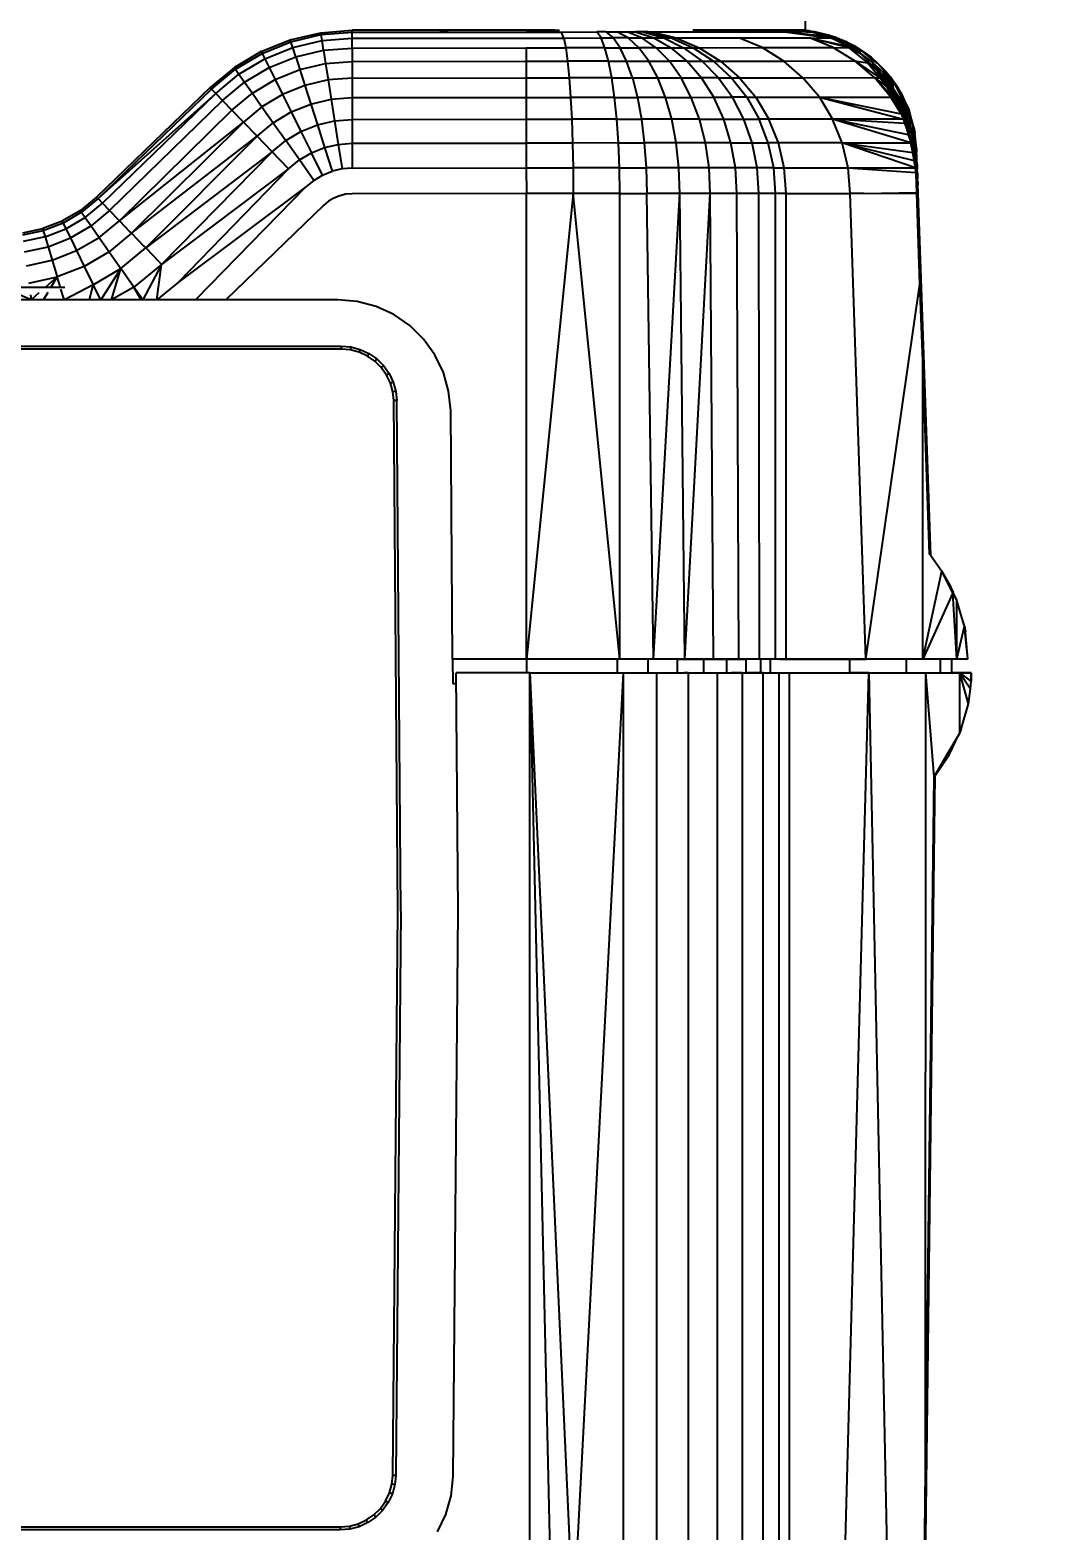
# Model space of a CAD drawing. Header units: inches. Extents: x -347369 to -260369, y 119522 to 149869.
# Drawn here: x -322220.39 to -322189.14, y 136724.42 to 136771.05 of the extents above; entities that cross this region are included whole.
import ezdxf

# ---------------------------------------------------------------- set-up
doc = ezdxf.new("R2010")
doc.units = ezdxf.units.IN
doc.header["$LTSCALE"] = 300
doc.layers.add('MACCHINA', color=40, linetype='Continuous')
doc.layers.add('QUOTE', color=7, linetype='Continuous')
doc.styles.get("Standard").update_dxf_attribs({"font": 'romans.shx'})
doc.dimstyles.new('sc1a100', dxfattribs={"dimscale": 100, "dimtxt": 3, "dimasz": 3, "dimexe": 0, "dimexo": 0, "dimgap": 1, "dimtad": 1, "dimzin": 12, "dimdsep": 46, "dimtxsty": 'Standard', "dimblk": 'CLOSEDBLANK', "dimcen": 1, "dimclrd": 253, "dimclre": 253, "dimclrt": 2, "dimadec": 0, "dimazin": 3, "dimtfac": 1, "dimtmove": 0, "dimatfit": 1, "dimldrblk": 'CLOSEDBLANK', "dimfxl": 1, "dimtolj": 1, "dimtzin": 0, "dimarcsym": 0})

# ---------------------------------------------------------------- blocks, each defined once
blk = doc.blocks.new('_ClosedBlank')
at = {"color": 0, "linetype": 'ByBlock', "lineweight": -2}
for p, q in [((-1, 0.16667), (0, 0)), ((-1, 0.16667), (-1, -0.16667)), ((0, 0), (-1, -0.16667))]:
    blk.add_line(p, q, dxfattribs=at)
blk = doc.blocks.new('*D28')
at = {"layer": 'Defpoints', "color": 0, "transparency": 16777216}
for p in [(-322483.625, 140399.656), (-321493.675, 139989.605), (-324251.392, 137231.889), (-323921.753, 136508.745), (-322483.625, 136499.656)]:
    blk.add_point(p, dxfattribs=at)
at = {"layer": 'QUOTE', "color": 253, "lineweight": -2, "transparency": 16777216}
for p, q in [((-324251.392, 137231.889), (-324517.445, 136965.836)), ((-322483.625, 136499.656), (-322483.625, 136123.4))]:
    blk.add_line(p, q, dxfattribs=at)
blk.add_arc((-322483.625, 138999.656), 2876.256, 230.978791, 264.021209, dxfattribs=at)
at = {"layer": 'QUOTE', "color": 253, "lineweight": -2, "transparency": 16777216, "xscale": 300, "yscale": 300, "zscale": 300}
for p, rotation in [((-324517.445, 136965.836), 137.9893954922992), ((-322483.625, 136123.4), 357.0106045077002)]:
    blk.add_blockref('_ClosedBlank', p, dxfattribs=dict(at, rotation=rotation))
at = {"layer": 'QUOTE', "color": 2, "transparency": 16777216, "insert": (-323488.649, 136573.311), "char_height": 300, "attachment_point": 5, "rotation": 337.5}
blk.add_mtext('\\A1;45°', dxfattribs=at)
blk = doc.blocks.new('*D38')
at = {"layer": 'Defpoints', "color": 0, "transparency": 16777216}
for p in [(-322483.625, 140399.656), (-323696.06, 139699.656), (-320318.561, 137749.656), (-322483.625, 136499.656), (-321507.475, 136317.706)]:
    blk.add_point(p, dxfattribs=at)
at = {"layer": 'QUOTE', "color": 253, "lineweight": -2, "transparency": 16777216}
for p, q in [((-320318.561, 137749.656), (-320011.926, 137572.62)), ((-322483.625, 136499.656), (-322483.625, 136145.585))]:
    blk.add_line(p, q, dxfattribs=at)
blk.add_arc((-322483.625, 138999.656), 2854.071, 276.025307, 323.974693, dxfattribs=at)
at = {"layer": 'QUOTE', "color": 253, "lineweight": -2, "transparency": 16777216, "xscale": 300, "yscale": 300, "zscale": 300}
for p, rotation in [((-320011.926, 137572.62), 56.98734634615995), ((-322483.625, 136145.585), 183.0126536538403)]:
    blk.add_blockref('_ClosedBlank', p, dxfattribs=dict(at, rotation=rotation))
at = {"layer": 'QUOTE', "color": 2, "transparency": 16777216, "insert": (-321181.589, 136744.464), "char_height": 300, "attachment_point": 5, "rotation": 30}
blk.add_mtext('\\A1;60°', dxfattribs=at)
blk = doc.blocks.new('A$Cad528b1c')
at = {"layer": 'MACCHINA'}
for p, q in [((287.319, -2228.613), (287.35, -2200.613)), ((271.319, -2228.91), (272.267, -2228.687)), ((271.338, -2228.97), (272.276, -2228.749)), ((272.267, -2228.687), (273.237, -2228.612)), ((272.276, -2228.749), (272.267, -2228.687)), ((272.276, -2228.749), (273.237, -2228.674)), ((272.305, -2228.933), (272.276, -2228.749)), ((279.127, -2228.605), (273.237, -2228.612)), ((278.645, -2228.606), (273.237, -2228.612)), ((273.237, -2228.674), (273.237, -2228.612)), ((273.237, -2228.674), (278.645, -2228.668)), ((273.237, -2228.86), (273.237, -2228.674)), ((276.022, -2228.609), (273.615, -2228.611)), ((275.849, -2228.609), (274.238, -2228.611)), ((275.849, -2228.609), (275.849, -2228.609)), ((275.849, -2228.609), (275.849, -2228.609)), ((275.959, -2228.609), (276.022, -2228.609)), ((276.022, -2228.609), (276.227, -2228.608)), ((278.645, -2228.606), (279.681, -2228.605)), ((278.645, -2228.668), (279.747, -2228.667)), ((279.541, -2228.605), (279.127, -2228.605)), ((279.747, -2228.667), (280.842, -2228.666)), ((279.812, -2228.853), (279.747, -2228.667)), ((280.971, -2228.852), (280.842, -2228.666)), ((281.116, -2228.666), (280.842, -2228.666)), ((281.116, -2228.666), (281.457, -2228.665)), ((281.116, -2228.666), (281.346, -2228.851)), ((281.812, -2228.851), (281.457, -2228.665)), ((281.457, -2228.665), (281.768, -2228.665)), ((282.238, -2228.851), (281.768, -2228.665)), ((281.768, -2228.665), (282.041, -2228.665)), ((282.266, -2228.664), (282.041, -2228.665)), ((282.041, -2228.665), (282.61, -2228.85)), ((282.266, -2228.664), (282.919, -2228.85)), ((282.438, -2228.664), (282.266, -2228.664)), ((282.438, -2228.664), (283.153, -2228.85)), ((282.438, -2228.664), (282.547, -2228.664)), ((282.547, -2228.664), (284.491, -2228.662)), ((282.547, -2228.664), (283.302, -2228.85)), ((284.491, -2228.662), (286.679, -2228.659)), ((286.212, -2228.612), (287.552, -2228.669)), ((286.471, -2228.612), (287.428, -2228.635)), ((286.679, -2228.659), (288.131, -2228.856)), ((286.679, -2228.659), (288.01, -2228.794)), ((287.552, -2228.669), (286.679, -2228.659)), ((287.428, -2228.635), (287.153, -2228.613)), ((287.552, -2228.669), (287.428, -2228.635)), ((287.428, -2228.635), (287.605, -2228.651)), ((287.552, -2228.669), (288.01, -2228.794)), ((287.552, -2228.669), (288.013, -2228.754)), ((287.605, -2228.651), (288.013, -2228.754)), ((288.51, -2228.975), (288.013, -2228.754)), ((288.013, -2228.754), (288.234, -2228.815)), ((270.417, -2229.275), (271.319, -2228.91)), ((270.445, -2229.331), (271.338, -2228.97)), ((270.528, -2229.497), (271.395, -2229.147)), ((271.338, -2228.97), (271.319, -2228.91)), ((271.395, -2229.147), (271.338, -2228.97)), ((271.395, -2229.147), (272.305, -2228.933)), ((271.487, -2229.438), (271.395, -2229.147)), ((271.487, -2229.438), (272.352, -2229.234)), ((272.305, -2228.933), (273.237, -2228.86)), ((272.352, -2229.234), (272.305, -2228.933)), ((272.352, -2229.234), (273.237, -2229.165)), ((272.352, -2229.234), (272.416, -2229.646)), ((273.237, -2228.86), (278.645, -2228.854)), ((273.237, -2229.165), (273.237, -2228.86)), ((273.237, -2229.165), (278.646, -2229.159)), ((273.237, -2229.165), (273.238, -2229.582)), ((278.645, -2228.854), (279.812, -2228.853)), ((278.646, -2229.159), (279.874, -2229.158)), ((278.646, -2229.159), (278.646, -2229.576)), ((279.812, -2228.853), (280.971, -2228.852)), ((279.812, -2228.853), (279.874, -2229.158)), ((281.093, -2229.157), (279.874, -2229.158)), ((279.874, -2229.158), (279.931, -2229.575)), ((280.971, -2228.852), (281.346, -2228.851)), ((281.093, -2229.157), (280.971, -2228.852)), ((281.093, -2229.157), (281.564, -2229.156)), ((281.207, -2229.573), (281.093, -2229.157)), ((281.564, -2229.156), (281.346, -2228.851)), ((281.812, -2228.851), (281.346, -2228.851)), ((281.766, -2229.573), (281.564, -2229.156)), ((281.564, -2229.156), (282.149, -2229.156)), ((281.812, -2228.851), (282.149, -2229.156)), ((281.812, -2228.851), (282.238, -2228.851)), ((282.684, -2229.155), (282.149, -2229.156)), ((282.46, -2229.572), (282.149, -2229.156)), ((282.238, -2228.851), (282.61, -2228.85)), ((282.684, -2229.155), (282.238, -2228.851)), ((282.61, -2228.85), (283.151, -2229.155)), ((282.61, -2228.85), (282.919, -2228.85)), ((282.684, -2229.155), (283.095, -2229.572)), ((282.684, -2229.155), (283.151, -2229.155)), ((282.919, -2228.85), (283.538, -2229.155)), ((282.919, -2228.85), (283.153, -2228.85)), ((283.651, -2229.571), (283.151, -2229.155)), ((283.151, -2229.155), (283.538, -2229.155)), ((283.153, -2228.85), (283.833, -2229.154)), ((283.153, -2228.85), (283.302, -2228.85)), ((283.302, -2228.85), (285.253, -2228.847)), ((283.302, -2228.85), (284.02, -2229.154)), ((283.538, -2229.155), (283.833, -2229.154)), ((283.538, -2229.155), (284.111, -2229.571)), ((283.833, -2229.154), (284.46, -2229.571)), ((283.833, -2229.154), (284.02, -2229.154)), ((284.02, -2229.154), (285.978, -2229.152)), ((284.02, -2229.154), (284.683, -2229.571)), ((285.253, -2228.847), (287.45, -2228.845)), ((285.978, -2229.152), (285.253, -2228.847)), ((285.978, -2229.152), (288.182, -2229.15)), ((286.647, -2229.568), (285.978, -2229.152)), ((288.182, -2229.15), (287.45, -2228.845)), ((288.683, -2229.156), (287.45, -2228.845)), ((287.45, -2228.845), (288.628, -2229.11)), ((287.45, -2228.845), (288.131, -2228.856)), ((288.01, -2228.794), (288.131, -2228.856)), ((288.01, -2228.794), (288.51, -2228.975)), ((288.628, -2229.11), (288.131, -2228.856)), ((288.131, -2228.856), (288.51, -2228.975)), ((288.182, -2229.15), (288.858, -2229.566)), ((288.182, -2229.15), (288.683, -2229.156)), ((288.234, -2228.815), (288.573, -2228.964)), ((288.51, -2228.975), (288.573, -2228.964)), ((288.51, -2228.975), (289.028, -2229.335)), ((288.98, -2229.225), (288.573, -2228.964)), ((288.573, -2228.964), (288.826, -2229.084)), ((288.628, -2229.11), (289.028, -2229.335)), ((289.193, -2229.572), (288.683, -2229.156)), ((288.683, -2229.156), (289.028, -2229.335)), ((288.826, -2229.084), (289.093, -2229.258)), ((289.028, -2229.335), (288.98, -2229.225)), ((288.98, -2229.225), (289.093, -2229.258)), ((270.417, -2229.275), (269.581, -2229.773)), ((269.617, -2229.824), (270.445, -2229.331)), ((269.725, -2229.976), (270.528, -2229.497)), ((270.417, -2229.275), (270.445, -2229.331)), ((270.445, -2229.331), (270.528, -2229.497)), ((270.528, -2229.497), (270.663, -2229.771)), ((270.663, -2229.771), (271.487, -2229.438)), ((271.487, -2229.438), (271.613, -2229.835)), ((271.613, -2229.835), (272.416, -2229.646)), ((272.416, -2229.646), (273.238, -2229.582)), ((272.416, -2229.646), (272.495, -2230.157)), ((273.238, -2229.582), (278.646, -2229.576)), ((273.238, -2229.582), (273.238, -2230.1)), ((278.646, -2229.576), (279.931, -2229.575)), ((278.646, -2229.576), (278.647, -2230.094)), ((281.207, -2229.573), (279.931, -2229.575)), ((279.931, -2229.575), (279.982, -2230.092)), ((281.308, -2230.091), (281.207, -2229.573)), ((281.207, -2229.573), (281.766, -2229.573)), ((281.766, -2229.573), (282.46, -2229.572)), ((281.946, -2230.091), (281.766, -2229.573)), ((282.738, -2230.09), (282.46, -2229.572)), ((282.46, -2229.572), (283.095, -2229.572)), ((283.651, -2229.571), (283.095, -2229.572)), ((283.462, -2230.089), (283.095, -2229.572)), ((283.651, -2229.571), (284.096, -2230.089)), ((283.651, -2229.571), (284.111, -2229.571)), ((284.111, -2229.571), (284.621, -2230.089)), ((284.111, -2229.571), (284.46, -2229.571)), ((284.46, -2229.571), (285.02, -2230.088)), ((284.46, -2229.571), (284.683, -2229.571)), ((284.683, -2229.571), (286.647, -2229.568)), ((284.683, -2229.571), (285.274, -2230.088)), ((286.647, -2229.568), (288.858, -2229.566)), ((287.243, -2230.086), (286.647, -2229.568)), ((289.461, -2230.084), (288.858, -2229.566)), ((288.858, -2229.566), (289.637, -2230.103)), ((288.858, -2229.566), (289.252, -2229.621)), ((289.028, -2229.335), (289.398, -2229.605)), ((289.544, -2229.861), (289.028, -2229.335)), ((289.411, -2229.537), (289.093, -2229.258)), ((289.093, -2229.258), (289.363, -2229.449)), ((289.252, -2229.621), (289.193, -2229.572)), ((289.637, -2230.103), (289.252, -2229.621)), ((289.252, -2229.621), (289.544, -2229.861)), ((289.363, -2229.449), (289.561, -2229.63)), ((289.398, -2229.605), (289.411, -2229.537)), ((289.398, -2229.605), (289.544, -2229.861)), ((289.81, -2230.129), (289.398, -2229.605)), ((289.398, -2229.605), (289.733, -2229.919)), ((289.411, -2229.537), (289.561, -2229.63)), ((289.794, -2229.906), (289.561, -2229.63)), ((289.561, -2229.63), (289.831, -2229.9)), ((269.581, -2229.773), (268.831, -2230.393)), ((268.875, -2230.438), (269.617, -2229.824)), ((269.004, -2230.572), (269.725, -2229.976)), ((269.581, -2229.773), (269.617, -2229.824)), ((269.617, -2229.824), (269.725, -2229.976)), ((269.725, -2229.976), (269.9, -2230.225)), ((269.9, -2230.225), (270.663, -2229.771)), ((270.14, -2230.566), (270.849, -2230.144)), ((270.663, -2229.771), (270.849, -2230.144)), ((270.849, -2230.144), (271.613, -2229.835)), ((270.849, -2230.144), (271.079, -2230.607)), ((271.613, -2229.835), (271.77, -2230.328)), ((272.495, -2230.157), (271.77, -2230.328)), ((273.238, -2230.1), (272.495, -2230.157)), ((272.495, -2230.157), (272.588, -2230.756)), ((273.238, -2230.1), (278.647, -2230.094)), ((273.238, -2230.1), (273.239, -2230.706)), ((278.647, -2230.094), (279.982, -2230.092)), ((278.647, -2230.094), (278.647, -2230.7)), ((281.308, -2230.091), (279.982, -2230.092)), ((279.982, -2230.092), (280.026, -2230.698)), ((281.394, -2230.697), (281.308, -2230.091)), ((281.308, -2230.091), (281.946, -2230.091)), ((281.946, -2230.091), (282.738, -2230.09)), ((281.946, -2230.091), (282.1, -2230.697)), ((282.738, -2230.09), (283.462, -2230.089)), ((282.976, -2230.696), (282.738, -2230.09)), ((283.776, -2230.696), (283.462, -2230.089)), ((283.462, -2230.089), (284.096, -2230.089)), ((284.477, -2230.695), (284.096, -2230.089)), ((284.621, -2230.089), (284.096, -2230.089)), ((284.621, -2230.089), (285.02, -2230.088)), ((284.621, -2230.089), (285.057, -2230.695)), ((285.02, -2230.088), (285.498, -2230.695)), ((285.02, -2230.088), (285.274, -2230.088)), ((285.274, -2230.088), (287.243, -2230.086)), ((285.274, -2230.088), (285.778, -2230.695)), ((287.243, -2230.086), (289.461, -2230.084)), ((287.753, -2230.692), (287.243, -2230.086)), ((289.976, -2230.69), (289.461, -2230.084)), ((290.04, -2230.691), (289.461, -2230.084)), ((289.461, -2230.084), (289.855, -2230.376)), ((289.461, -2230.084), (289.637, -2230.103)), ((289.81, -2230.129), (289.544, -2229.861)), ((289.544, -2229.861), (290.036, -2230.599)), ((289.544, -2229.861), (289.637, -2230.103)), ((289.855, -2230.376), (289.637, -2230.103)), ((290.036, -2230.599), (289.637, -2230.103)), ((289.733, -2229.919), (289.794, -2229.906)), ((289.733, -2229.919), (289.81, -2230.129)), ((290.048, -2230.422), (289.733, -2229.919)), ((290.028, -2230.27), (289.794, -2229.906)), ((289.794, -2229.906), (289.965, -2230.071)), ((290.198, -2230.834), (289.81, -2230.129)), ((289.81, -2230.129), (290.036, -2230.599)), ((290.048, -2230.422), (289.81, -2230.129)), ((289.831, -2229.9), (289.965, -2230.071)), ((289.965, -2230.071), (290.121, -2230.325)), ((290.215, -2230.424), (289.965, -2230.071)), ((268.831, -2230.393), (265.303, -2233.795)), ((265.347, -2233.842), (268.875, -2230.438)), ((265.347, -2233.842), (269.004, -2230.572)), ((265.348, -2233.843), (269.004, -2230.572)), ((269.004, -2230.572), (265.484, -2233.984)), ((268.831, -2230.393), (268.875, -2230.438)), ((268.875, -2230.438), (269.004, -2230.572)), ((269.004, -2230.572), (269.216, -2230.791)), ((269.216, -2230.791), (269.9, -2230.225)), ((269.505, -2231.091), (270.14, -2230.566)), ((269.9, -2230.225), (270.14, -2230.566)), ((270.14, -2230.566), (270.439, -2230.989)), ((271.079, -2230.607), (270.439, -2230.989)), ((271.77, -2230.328), (271.079, -2230.607)), ((271.079, -2230.607), (271.348, -2231.15)), ((271.77, -2230.328), (271.953, -2230.906)), ((290.04, -2230.691), (289.855, -2230.376)), ((290.21, -2230.947), (289.855, -2230.376)), ((289.855, -2230.376), (290.036, -2230.599)), ((290.028, -2230.27), (290.048, -2230.422)), ((290.121, -2230.325), (290.028, -2230.27)), ((290.036, -2230.599), (290.21, -2230.947)), ((290.198, -2230.834), (290.036, -2230.599)), ((290.048, -2230.422), (290.198, -2230.834)), ((290.343, -2231.08), (290.048, -2230.422)), ((290.255, -2230.738), (290.048, -2230.422)), ((290.121, -2230.325), (290.278, -2230.654)), ((290.295, -2230.57), (290.121, -2230.325)), ((290.295, -2230.57), (290.215, -2230.424)), ((290.295, -2230.57), (290.387, -2230.785)), ((290.505, -2231.006), (290.295, -2230.57)), ((269.216, -2230.791), (265.707, -2234.215)), ((269.505, -2231.091), (266.011, -2234.53)), ((269.216, -2230.791), (269.505, -2231.091)), ((269.505, -2231.091), (269.864, -2231.464)), ((270.439, -2230.989), (269.864, -2231.464)), ((270.439, -2230.989), (270.788, -2231.484)), ((271.348, -2231.15), (271.953, -2230.906)), ((271.953, -2230.906), (272.588, -2230.756)), ((271.953, -2230.906), (272.159, -2231.553)), ((272.588, -2230.756), (273.239, -2230.706)), ((272.588, -2230.756), (272.693, -2231.428)), ((273.239, -2230.706), (278.647, -2230.7)), ((273.239, -2230.706), (273.24, -2231.385)), ((278.647, -2230.7), (280.026, -2230.698)), ((278.647, -2230.7), (278.648, -2231.379)), ((281.394, -2230.697), (280.026, -2230.698)), ((280.026, -2230.698), (280.061, -2231.378)), ((281.464, -2231.377), (281.394, -2230.697)), ((281.394, -2230.697), (282.1, -2230.697)), ((282.976, -2230.696), (282.1, -2230.697)), ((282.1, -2230.697), (282.224, -2231.377)), ((283.167, -2231.376), (282.976, -2230.696)), ((282.976, -2230.696), (283.776, -2230.696)), ((283.776, -2230.696), (284.477, -2230.695)), ((284.029, -2231.376), (283.776, -2230.696)), ((284.783, -2231.375), (284.477, -2230.695)), ((284.477, -2230.695), (285.057, -2230.695)), ((285.407, -2231.375), (285.057, -2230.695)), ((285.498, -2230.695), (285.057, -2230.695)), ((285.498, -2230.695), (285.882, -2231.375)), ((285.498, -2230.695), (285.778, -2230.695)), ((285.778, -2230.695), (287.753, -2230.692)), ((285.778, -2230.695), (286.184, -2231.375)), ((287.753, -2230.692), (289.976, -2230.69)), ((287.753, -2230.692), (288.163, -2231.372)), ((287.753, -2230.692), (290.355, -2231.371)), ((287.753, -2230.692), (290.294, -2231.213)), ((290.294, -2231.213), (289.976, -2230.69)), ((289.976, -2230.69), (290.071, -2230.743)), ((289.976, -2230.69), (290.04, -2230.691)), ((290.071, -2230.743), (290.04, -2230.691)), ((290.39, -2231.389), (290.071, -2230.743)), ((290.25, -2231.122), (290.071, -2230.743)), ((290.071, -2230.743), (290.21, -2230.947)), ((290.198, -2230.834), (290.21, -2230.947)), ((290.343, -2231.08), (290.198, -2230.834)), ((290.336, -2231.16), (290.21, -2230.947)), ((290.39, -2231.389), (290.21, -2230.947)), ((290.278, -2230.654), (290.255, -2230.738)), ((290.255, -2230.738), (290.468, -2231.337)), ((290.255, -2230.738), (290.343, -2231.08)), ((290.43, -2231.072), (290.255, -2230.738)), ((290.278, -2230.654), (290.43, -2231.072)), ((290.278, -2230.654), (290.387, -2230.785)), ((290.343, -2231.08), (290.336, -2231.16)), ((290.468, -2231.337), (290.343, -2231.08)), ((290.481, -2231.066), (290.387, -2230.785)), ((290.542, -2231.113), (290.387, -2230.785)), ((290.43, -2231.072), (290.481, -2231.066)), ((290.43, -2231.072), (290.468, -2231.337)), ((290.572, -2231.422), (290.481, -2231.066)), ((290.587, -2231.278), (290.481, -2231.066)), ((290.505, -2231.006), (290.542, -2231.113)), ((266.011, -2234.53), (269.864, -2231.464)), ((269.864, -2231.464), (266.387, -2234.92)), ((269.864, -2231.464), (270.285, -2231.9)), ((270.285, -2231.9), (270.788, -2231.484)), ((270.788, -2231.484), (271.348, -2231.15)), ((270.788, -2231.484), (271.179, -2232.04)), ((271.348, -2231.15), (271.651, -2231.759)), ((271.651, -2231.759), (272.159, -2231.553)), ((272.159, -2231.553), (272.693, -2231.428)), ((272.159, -2231.553), (272.382, -2232.255)), ((272.693, -2231.428), (273.24, -2231.385)), ((272.693, -2231.428), (272.806, -2232.156)), ((273.24, -2231.385), (278.648, -2231.379)), ((273.24, -2231.385), (273.241, -2232.122)), ((278.648, -2231.379), (280.061, -2231.378)), ((278.648, -2231.379), (278.649, -2232.116)), ((281.464, -2231.377), (280.061, -2231.378)), ((280.061, -2231.378), (280.087, -2232.115)), ((281.516, -2232.113), (281.464, -2231.377)), ((281.464, -2231.377), (282.224, -2231.377)), ((283.167, -2231.376), (282.224, -2231.377)), ((282.224, -2231.377), (282.315, -2232.113)), ((283.307, -2232.113), (283.167, -2231.376)), ((284.029, -2231.376), (283.167, -2231.376)), ((284.029, -2231.376), (284.783, -2231.375)), ((284.214, -2232.112), (284.029, -2231.376)), ((285.008, -2232.112), (284.783, -2231.375)), ((284.783, -2231.375), (285.407, -2231.375)), ((285.664, -2232.112), (285.407, -2231.375)), ((285.407, -2231.375), (285.882, -2231.375)), ((286.164, -2232.112), (285.882, -2231.375)), ((286.184, -2231.375), (285.882, -2231.375)), ((288.163, -2231.372), (286.184, -2231.375)), ((286.482, -2232.111), (286.184, -2231.375)), ((290.355, -2231.371), (288.163, -2231.372)), ((288.463, -2232.109), (288.163, -2231.372)), ((290.591, -2232.111), (288.163, -2231.372)), ((290.523, -2231.861), (288.163, -2231.372)), ((290.407, -2231.506), (288.163, -2231.372)), ((290.294, -2231.213), (290.25, -2231.122)), ((290.294, -2231.213), (290.355, -2231.371)), ((290.294, -2231.213), (290.39, -2231.389)), ((290.336, -2231.16), (290.39, -2231.389)), ((290.477, -2231.571), (290.336, -2231.16)), ((290.447, -2231.381), (290.336, -2231.16)), ((290.355, -2231.371), (290.407, -2231.506)), ((290.355, -2231.371), (290.482, -2231.662)), ((290.39, -2231.389), (290.355, -2231.371)), ((290.39, -2231.389), (290.482, -2231.662)), ((290.477, -2231.571), (290.39, -2231.389)), ((290.407, -2231.506), (290.523, -2231.861)), ((290.482, -2231.662), (290.407, -2231.506)), ((290.468, -2231.337), (290.447, -2231.381)), ((290.447, -2231.381), (290.477, -2231.571)), ((290.468, -2231.337), (290.543, -2231.608)), ((290.477, -2231.571), (290.482, -2231.662)), ((290.554, -2231.756), (290.477, -2231.571)), ((290.542, -2231.113), (290.587, -2231.278)), ((290.691, -2231.628), (290.542, -2231.113)), ((290.573, -2231.602), (290.572, -2231.422)), ((290.632, -2231.498), (290.572, -2231.422)), ((290.632, -2231.498), (290.587, -2231.278)), ((290.702, -2231.689), (290.587, -2231.278)), ((290.677, -2231.784), (290.632, -2231.498)), ((290.715, -2231.794), (290.632, -2231.498)), ((266.387, -2234.92), (270.285, -2231.9)), ((270.285, -2231.9), (266.827, -2235.376)), ((270.757, -2232.389), (270.285, -2231.9)), ((271.179, -2232.04), (271.651, -2231.759)), ((271.651, -2231.759), (271.978, -2232.419)), ((290.482, -2231.662), (290.523, -2231.861)), ((290.482, -2231.662), (290.576, -2231.992)), ((290.55, -2231.822), (290.482, -2231.662)), ((290.523, -2231.861), (290.591, -2232.111)), ((290.576, -2231.992), (290.523, -2231.861)), ((290.573, -2231.602), (290.543, -2231.608)), ((290.543, -2231.608), (290.554, -2231.756)), ((290.554, -2231.756), (290.55, -2231.822)), ((290.55, -2231.822), (290.576, -2231.992)), ((290.573, -2231.602), (290.624, -2231.842)), ((290.576, -2231.992), (290.591, -2232.111)), ((290.623, -2232.125), (290.576, -2231.992)), ((290.621, -2231.945), (290.609, -2231.985)), ((290.609, -2231.985), (290.623, -2232.125)), ((290.624, -2231.842), (290.621, -2231.945)), ((290.624, -2231.842), (290.658, -2231.875)), ((290.677, -2231.784), (290.658, -2231.875)), ((290.689, -2232.079), (290.658, -2231.875)), ((290.722, -2232.153), (290.677, -2231.784)), ((290.73, -2231.946), (290.677, -2231.784)), ((290.691, -2231.628), (290.702, -2231.689)), ((290.702, -2231.689), (290.715, -2231.794)), ((290.715, -2231.789), (290.714, -2231.784)), ((290.715, -2231.793), (290.715, -2231.789)), ((290.73, -2231.946), (290.715, -2231.794)), ((290.77, -2232.283), (290.715, -2231.794)), ((290.746, -2232.154), (290.73, -2231.946)), ((270.757, -2232.389), (266.827, -2235.376)), ((267.319, -2235.886), (270.757, -2232.389)), ((270.757, -2232.389), (271.179, -2232.04)), ((271.268, -2232.919), (270.757, -2232.389)), ((271.604, -2232.642), (271.179, -2232.04)), ((271.604, -2232.642), (271.978, -2232.419)), ((271.978, -2232.419), (272.382, -2232.255)), ((272.323, -2233.113), (271.978, -2232.419)), ((272.382, -2232.255), (272.806, -2232.156)), ((272.382, -2232.255), (272.617, -2232.994)), ((272.806, -2232.156), (273.241, -2232.122)), ((272.806, -2232.156), (272.925, -2232.922)), ((273.241, -2232.122), (278.649, -2232.116)), ((273.241, -2232.122), (273.241, -2232.897)), ((280.087, -2232.115), (278.649, -2232.116)), ((278.649, -2232.116), (278.65, -2232.891)), ((281.516, -2232.113), (280.087, -2232.115)), ((280.087, -2232.115), (280.104, -2232.89)), ((281.547, -2232.889), (281.516, -2232.113)), ((281.516, -2232.113), (282.315, -2232.113)), ((282.315, -2232.113), (282.371, -2232.888)), ((283.307, -2232.113), (282.315, -2232.113)), ((284.214, -2232.112), (283.307, -2232.113)), ((283.393, -2232.888), (283.307, -2232.113)), ((284.327, -2232.888), (284.214, -2232.112)), ((285.008, -2232.112), (284.214, -2232.112)), ((285.145, -2232.887), (285.008, -2232.112)), ((285.008, -2232.112), (285.664, -2232.112)), ((285.821, -2232.887), (285.664, -2232.112)), ((285.664, -2232.112), (286.164, -2232.112)), ((286.482, -2232.111), (286.164, -2232.112)), ((286.336, -2232.887), (286.164, -2232.112)), ((288.463, -2232.109), (286.482, -2232.111)), ((286.663, -2232.887), (286.482, -2232.111)), ((288.646, -2232.885), (288.463, -2232.109)), ((290.735, -2232.883), (288.463, -2232.109)), ((288.463, -2232.109), (290.702, -2232.658)), ((288.463, -2232.109), (290.658, -2232.414)), ((288.463, -2232.109), (290.591, -2232.111)), ((290.658, -2232.414), (290.591, -2232.111)), ((290.631, -2232.223), (290.591, -2232.111)), ((290.631, -2232.223), (290.623, -2232.125)), ((290.665, -2232.26), (290.623, -2232.125)), ((290.658, -2232.414), (290.631, -2232.223)), ((290.686, -2232.502), (290.631, -2232.223)), ((290.667, -2232.337), (290.631, -2232.223)), ((290.702, -2232.658), (290.658, -2232.414)), ((290.658, -2232.414), (290.686, -2232.502)), ((290.677, -2232.138), (290.661, -2232.15)), ((290.661, -2232.15), (290.665, -2232.26)), ((290.667, -2232.337), (290.665, -2232.26)), ((290.686, -2232.502), (290.667, -2232.337)), ((290.698, -2232.451), (290.667, -2232.337)), ((290.677, -2232.138), (290.689, -2232.079)), ((290.677, -2232.138), (290.704, -2232.318)), ((290.702, -2232.658), (290.686, -2232.502)), ((290.686, -2232.502), (290.71, -2232.592)), ((290.722, -2232.333), (290.689, -2232.079)), ((290.722, -2232.153), (290.689, -2232.079)), ((290.702, -2232.396), (290.698, -2232.451)), ((290.71, -2232.592), (290.698, -2232.451)), ((290.704, -2232.318), (290.702, -2232.396)), ((290.704, -2232.318), (290.722, -2232.333)), ((290.738, -2232.321), (290.722, -2232.153)), ((290.746, -2232.154), (290.722, -2232.153)), ((290.738, -2232.321), (290.722, -2232.333)), ((290.739, -2232.487), (290.722, -2232.333)), ((290.732, -2232.533), (290.739, -2232.487)), ((290.756, -2232.53), (290.738, -2232.321)), ((290.757, -2232.672), (290.739, -2232.487)), ((290.756, -2232.53), (290.739, -2232.487)), ((290.764, -2232.435), (290.746, -2232.154)), ((290.769, -2232.274), (290.75, -2232.102)), ((290.771, -2232.565), (290.764, -2232.435)), ((290.769, -2232.274), (290.77, -2232.283)), ((290.77, -2232.283), (290.771, -2232.323)), ((290.774, -2232.393), (290.77, -2232.283)), ((290.771, -2232.321), (290.77, -2232.305)), ((290.792, -2232.922), (290.771, -2232.321)), ((290.771, -2232.323), (290.774, -2232.402)), ((290.778, -2232.53), (290.774, -2232.402)), ((290.79, -2232.876), (290.774, -2232.402)), ((271.268, -2232.919), (267.319, -2235.886)), ((267.85, -2236.437), (271.268, -2232.919)), ((271.268, -2232.919), (271.604, -2232.642)), ((272.05, -2233.275), (271.604, -2232.642)), ((272.925, -2232.922), (272.617, -2232.994)), ((273.241, -2232.897), (272.925, -2232.922)), ((273.241, -2232.897), (278.65, -2232.891)), ((278.65, -2232.891), (280.104, -2232.89)), ((278.65, -2232.891), (278.651, -2233.686)), ((281.547, -2232.889), (280.104, -2232.89)), ((280.104, -2232.89), (280.11, -2233.685)), ((281.547, -2232.889), (282.371, -2232.888)), ((281.559, -2233.683), (281.547, -2232.889)), ((282.371, -2232.888), (282.39, -2233.683)), ((283.393, -2232.888), (282.371, -2232.888)), ((283.422, -2233.683), (283.393, -2232.888)), ((284.327, -2232.888), (283.393, -2232.888)), ((285.145, -2232.887), (284.327, -2232.888)), ((284.365, -2233.683), (284.327, -2232.888)), ((285.191, -2233.683), (285.145, -2232.887)), ((285.821, -2232.887), (285.145, -2232.887)), ((285.874, -2233.682), (285.821, -2232.887)), ((286.336, -2232.887), (285.821, -2232.887)), ((286.393, -2233.682), (286.336, -2232.887)), ((286.336, -2232.887), (286.663, -2232.887)), ((286.663, -2232.887), (288.646, -2232.885)), ((286.724, -2233.682), (286.663, -2232.887)), ((288.646, -2232.885), (290.735, -2232.883)), ((288.708, -2233.68), (288.646, -2232.885)), ((288.646, -2232.885), (290.752, -2233.036)), ((290.735, -2232.883), (290.702, -2232.658)), ((290.748, -2232.934), (290.702, -2232.658)), ((290.702, -2232.658), (290.722, -2232.727)), ((290.722, -2232.727), (290.71, -2232.592)), ((290.71, -2232.592), (290.732, -2232.682)), ((290.748, -2232.934), (290.722, -2232.727)), ((290.739, -2232.797), (290.722, -2232.727)), ((290.726, -2232.567), (290.732, -2232.533)), ((290.732, -2232.682), (290.726, -2232.567)), ((290.739, -2232.797), (290.732, -2232.682)), ((290.732, -2232.682), (290.751, -2232.772)), ((290.752, -2233.036), (290.735, -2232.883)), ((290.748, -2232.934), (290.735, -2232.883)), ((290.748, -2232.934), (290.739, -2232.797)), ((290.754, -2232.866), (290.739, -2232.797)), ((290.752, -2233.036), (290.748, -2232.934)), ((290.76, -2232.985), (290.748, -2232.934)), ((290.749, -2232.683), (290.757, -2232.672)), ((290.751, -2232.772), (290.749, -2232.683)), ((290.754, -2232.866), (290.751, -2232.772)), ((290.754, -2232.866), (290.76, -2232.985)), ((290.766, -2232.658), (290.756, -2232.53)), ((290.771, -2232.565), (290.756, -2232.53)), ((290.766, -2232.658), (290.757, -2232.672)), ((290.768, -2232.8), (290.757, -2232.672)), ((290.777, -2232.811), (290.766, -2232.658)), ((290.767, -2232.863), (290.768, -2232.8)), ((290.767, -2232.863), (290.768, -2232.936)), ((290.771, -2233.036), (290.768, -2232.936)), ((290.78, -2232.729), (290.771, -2232.565)), ((290.783, -2232.917), (290.777, -2232.811)), ((290.785, -2232.719), (290.778, -2232.53)), ((290.785, -2232.829), (290.78, -2232.729)), ((290.791, -2233.045), (290.783, -2232.917)), ((290.785, -2232.719), (290.788, -2232.811)), ((290.79, -2232.95), (290.785, -2232.829)), ((290.788, -2232.811), (290.792, -2232.929)), ((290.79, -2232.877), (290.789, -2232.848)), ((290.794, -2233.035), (290.79, -2232.95)), ((290.795, -2233.002), (290.792, -2232.929)), ((290.802, -2233.211), (290.792, -2232.929)), ((272.05, -2233.275), (271.806, -2233.477)), ((272.05, -2233.275), (272.323, -2233.113)), ((272.323, -2233.113), (272.617, -2232.994)), ((290.752, -2233.036), (290.763, -2233.074)), ((290.771, -2233.036), (290.76, -2232.985)), ((290.778, -2233.655), (290.763, -2233.074)), ((290.772, -2233.113), (290.763, -2233.074)), ((290.78, -2233.151), (290.772, -2233.113)), ((290.788, -2233.19), (290.78, -2233.151)), ((290.806, -2233.345), (290.78, -2233.667)), ((290.808, -2233.384), (290.78, -2233.667)), ((290.794, -2233.229), (290.788, -2233.19)), ((290.794, -2232.988), (290.795, -2233.02)), ((290.798, -2233.137), (290.794, -2233.035)), ((290.799, -2233.268), (290.794, -2233.229)), ((290.795, -2233.002), (290.798, -2233.091)), ((290.802, -2233.215), (290.795, -2233.018)), ((291.121, -2242.34), (290.795, -2233.02)), ((290.798, -2233.091), (290.801, -2233.19)), ((290.801, -2233.219), (290.798, -2233.137)), ((290.803, -2233.306), (290.799, -2233.268)), ((290.8, -2233.153), (290.803, -2233.229)), ((290.804, -2233.294), (290.801, -2233.219)), ((290.911, -2236.322), (290.803, -2233.229)), ((290.806, -2233.345), (290.803, -2233.306)), ((290.805, -2233.29), (290.807, -2233.346)), ((290.808, -2233.384), (290.806, -2233.345)), ((290.807, -2233.346), (290.808, -2233.384)), ((290.911, -2236.322), (290.808, -2233.384)), ((265.303, -2233.795), (264.801, -2234.208)), ((265.348, -2233.843), (264.836, -2234.264)), ((265.347, -2233.842), (265.303, -2233.795)), ((265.347, -2233.842), (265.348, -2233.843)), ((265.348, -2233.843), (265.477, -2233.977)), ((271.806, -2233.477), (267.85, -2236.437)), ((271.806, -2233.477), (268.376, -2236.982)), ((272.676, -2233.825), (272.508, -2233.925)), ((272.857, -2233.752), (272.676, -2233.825)), ((273.047, -2233.707), (272.857, -2233.752)), ((273.242, -2233.692), (273.047, -2233.707)), ((278.651, -2233.686), (273.242, -2233.692)), ((280.11, -2233.685), (278.651, -2233.686)), ((280.11, -2233.685), (278.651, -2248.154)), ((278.651, -2248.154), (278.651, -2233.686)), ((281.559, -2233.683), (280.11, -2233.685)), ((281.559, -2248.154), (280.11, -2233.685)), ((281.559, -2248.154), (281.559, -2233.683)), ((281.559, -2233.683), (282.39, -2233.683)), ((282.596, -2248.154), (282.39, -2233.683)), ((282.591, -2233.683), (282.39, -2233.683)), ((283.422, -2233.683), (282.591, -2233.683)), ((282.596, -2248.154), (283.422, -2233.683)), ((283.575, -2248.154), (283.422, -2233.683)), ((283.568, -2233.683), (283.422, -2233.683)), ((284.365, -2233.683), (283.568, -2233.683)), ((283.575, -2248.154), (284.365, -2233.683)), ((284.468, -2248.154), (284.365, -2233.683)), ((284.461, -2233.683), (284.365, -2233.683)), ((285.191, -2233.683), (284.461, -2233.683)), ((285.249, -2248.154), (285.191, -2233.683)), ((285.243, -2233.683), (285.191, -2233.683)), ((285.874, -2233.682), (285.243, -2233.683)), ((285.897, -2248.154), (285.874, -2233.682)), ((285.894, -2233.682), (285.874, -2233.682)), ((286.393, -2233.682), (285.894, -2233.682)), ((286.393, -2248.154), (286.393, -2233.682)), ((286.724, -2233.682), (286.393, -2233.682)), ((286.724, -2233.682), (288.708, -2233.68)), ((286.724, -2248.154), (286.724, -2233.682)), ((289.198, -2248.154), (288.708, -2233.68)), ((289.13, -2233.68), (288.708, -2233.68)), ((289.13, -2233.68), (290.778, -2233.655)), ((289.13, -2233.68), (290.778, -2233.678)), ((290.778, -2233.678), (290.778, -2233.655)), ((290.78, -2233.667), (290.778, -2233.655)), ((290.878, -2236.499), (290.778, -2233.678)), ((290.878, -2236.499), (290.78, -2233.667)), ((291.121, -2242.34), (290.821, -2233.757)), ((264.798, -2234.21), (264.242, -2234.536)), ((264.836, -2234.264), (264.264, -2234.6)), ((264.801, -2234.208), (264.798, -2234.21)), ((264.836, -2234.264), (264.798, -2234.21)), ((264.836, -2234.264), (264.948, -2234.425)), ((264.948, -2234.425), (265.484, -2233.984)), ((265.707, -2234.215), (265.132, -2234.688)), ((265.477, -2233.977), (265.484, -2233.984)), ((265.484, -2233.984), (265.69, -2234.197)), ((265.69, -2234.197), (265.707, -2234.215)), ((265.707, -2234.215), (265.98, -2234.498)), ((272.358, -2234.049), (269.316, -2236.982)), ((272.508, -2233.925), (272.358, -2234.049)), ((263.626, -2234.777), (263.003, -2234.912)), ((263.637, -2234.773), (263.626, -2234.777)), ((263.626, -2234.777), (263.645, -2234.84)), ((264.235, -2234.54), (263.637, -2234.773)), ((264.264, -2234.6), (263.645, -2234.84)), ((263.702, -2235.028), (264.349, -2234.776)), ((264.242, -2234.536), (264.235, -2234.54)), ((264.235, -2234.54), (264.264, -2234.6)), ((264.264, -2234.6), (264.349, -2234.776)), ((264.349, -2234.776), (264.948, -2234.425)), ((264.349, -2234.776), (264.489, -2235.065)), ((264.489, -2235.065), (265.132, -2234.688)), ((264.948, -2234.425), (265.132, -2234.688)), ((265.132, -2234.688), (265.382, -2235.047)), ((265.382, -2235.047), (266.011, -2234.53)), ((265.98, -2234.498), (266.011, -2234.53)), ((266.011, -2234.53), (266.339, -2234.87)), ((291.211, -2244.931), (290.847, -2234.483)), ((263.645, -2234.84), (262.997, -2234.981)), ((263.702, -2235.028), (263.023, -2235.175)), ((263.645, -2234.84), (263.702, -2235.028)), ((263.702, -2235.028), (263.794, -2235.335)), ((263.794, -2235.335), (264.489, -2235.065)), ((264.489, -2235.065), (264.679, -2235.458)), ((264.679, -2235.458), (265.382, -2235.047)), ((265.382, -2235.047), (265.692, -2235.492)), ((266.387, -2234.92), (265.692, -2235.492)), ((266.339, -2234.87), (266.387, -2234.92)), ((266.387, -2234.92), (266.76, -2235.307)), ((263.066, -2235.493), (263.794, -2235.335)), ((263.125, -2235.926), (263.921, -2235.754)), ((263.794, -2235.335), (263.921, -2235.754)), ((263.921, -2235.754), (264.679, -2235.458)), ((263.921, -2235.754), (264.077, -2236.273)), ((264.679, -2235.458), (264.916, -2235.947)), ((265.692, -2235.492), (264.916, -2235.947)), ((265.692, -2235.492), (266.055, -2236.012)), ((266.055, -2236.012), (266.827, -2235.376)), ((266.76, -2235.307), (266.827, -2235.376)), ((266.827, -2235.376), (267.232, -2235.796)), ((264.916, -2235.947), (264.077, -2236.273)), ((264.916, -2235.947), (265.192, -2236.517)), ((265.192, -2236.517), (266.055, -2236.012)), ((266.055, -2236.012), (265.434, -2236.982)), ((265.761, -2236.982), (266.055, -2236.012)), ((266.46, -2236.593), (266.055, -2236.012)), ((267.319, -2235.886), (266.46, -2236.593)), ((267.319, -2235.886), (266.736, -2236.982)), ((267.178, -2236.982), (267.319, -2235.886)), ((267.319, -2235.886), (267.232, -2235.796)), ((264.314, -2236.604), (130, -2236.604)), ((263.197, -2236.464), (264.077, -2236.273)), ((264.077, -2236.273), (263.701, -2236.604)), ((263.88, -2236.604), (264.077, -2236.273)), ((264.177, -2236.604), (264.077, -2236.273)), ((264.26, -2236.88), (264.191, -2236.652)), ((265.192, -2236.517), (264.303, -2236.982)), ((265.077, -2236.982), (265.192, -2236.517)), ((265.434, -2236.982), (265.192, -2236.517)), ((266.46, -2236.593), (265.761, -2236.982)), ((266.736, -2236.982), (266.46, -2236.593)), ((266.682, -2236.982), (266.46, -2236.593)), ((267.85, -2236.437), (267.178, -2236.982)), ((289.198, -2248.154), (290.878, -2236.499)), ((290.963, -2238.873), (290.878, -2236.499)), ((291.211, -2244.931), (290.911, -2236.322)), ((263.271, -2236.982), (262.338, -2236.982)), ((263.271, -2236.982), (262.925, -2236.845)), ((263.25, -2236.829), (263.271, -2236.982)), ((263.511, -2236.772), (263.271, -2236.982)), ((264.286, -2236.982), (263.271, -2236.982)), ((263.655, -2236.982), (263.271, -2236.982)), ((263.655, -2236.982), (263.796, -2236.746)), ((263.813, -2236.982), (263.655, -2236.982)), ((265.101, -2236.982), (263.813, -2236.982)), ((264.303, -2236.982), (263.813, -2236.982)), ((264.303, -2236.982), (264.26, -2236.88)), ((265.077, -2236.982), (264.303, -2236.982)), ((265.454, -2236.982), (265.077, -2236.982)), ((265.434, -2236.982), (265.077, -2236.982)), ((265.761, -2236.982), (265.434, -2236.982)), ((266.682, -2236.982), (265.761, -2236.982)), ((266.736, -2236.982), (266.682, -2236.982)), ((267.178, -2236.982), (266.736, -2236.982)), ((269.243, -2236.982), (267.178, -2236.982)), ((268.376, -2236.982), (267.178, -2236.982)), ((269.316, -2236.982), (268.376, -2236.982)), ((272.796, -2236.982), (269.316, -2236.982)), ((273.398, -2237.035), (272.796, -2236.982)), ((273.982, -2237.189), (273.398, -2237.035)), ((274.531, -2237.442), (273.982, -2237.189)), ((275.028, -2237.785), (274.531, -2237.442)), ((275.459, -2238.209), (275.028, -2237.785)), ((130, -2238.422), (272.902, -2238.422)), ((272.902, -2238.518), (130, -2238.518)), ((272.902, -2238.422), (272.902, -2238.518)), ((272.902, -2238.422), (273.2, -2238.448)), ((273.183, -2238.542), (272.902, -2238.518)), ((273.2, -2238.448), (273.183, -2238.542)), ((273.456, -2238.615), (273.183, -2238.542)), ((273.2, -2238.448), (273.488, -2238.525)), ((273.488, -2238.525), (273.456, -2238.615)), ((273.488, -2238.525), (273.759, -2238.65)), ((275.811, -2238.7), (275.459, -2238.209)), ((273.712, -2238.733), (273.456, -2238.615)), ((273.759, -2238.65), (273.712, -2238.733)), ((273.944, -2238.894), (273.712, -2238.733)), ((273.759, -2238.65), (274.005, -2238.82)), ((273.944, -2238.894), (274.005, -2238.82)), ((274.145, -2239.092), (273.944, -2238.894)), ((274.005, -2238.82), (274.217, -2239.03)), ((274.217, -2239.03), (274.145, -2239.092)), ((274.217, -2239.03), (274.391, -2239.274)), ((276.073, -2239.244), (275.811, -2238.7)), ((290.967, -2248.154), (290.963, -2238.873)), ((291.179, -2244.892), (290.963, -2238.873)), ((274.308, -2239.322), (274.145, -2239.092)), ((274.391, -2239.274), (274.308, -2239.322)), ((274.43, -2239.577), (274.308, -2239.322)), ((274.391, -2239.274), (274.519, -2239.543)), ((276.238, -2239.826), (276.073, -2239.244)), ((274.519, -2239.543), (274.43, -2239.577)), ((274.506, -2239.849), (274.43, -2239.577)), ((274.6, -2239.831), (274.506, -2239.849)), ((274.533, -2240.114), (274.506, -2239.849)), ((274.519, -2239.543), (274.6, -2239.831)), ((274.6, -2239.831), (274.629, -2240.112)), ((276.301, -2240.426), (276.238, -2239.826)), ((274.629, -2240.112), (274.533, -2240.114)), ((274.658, -2255.973), (274.533, -2240.114)), ((274.753, -2255.973), (274.629, -2240.112)), ((276.361, -2248.154), (276.301, -2240.426)), ((291.211, -2244.931), (291.121, -2242.34)), ((291.211, -2244.931), (291.179, -2244.892)), ((291.211, -2244.931), (291.562, -2245.414)), ((290.967, -2248.154), (291.562, -2245.414)), ((291.562, -2245.414), (291.582, -2245.452)), ((291.904, -2246.086), (291.582, -2245.452)), ((291.78, -2245.787), (291.582, -2245.452)), ((291.582, -2245.452), (291.914, -2246.081)), ((291.78, -2245.787), (291.914, -2246.081)), ((291.904, -2246.086), (290.967, -2248.154)), ((292.024, -2248.154), (291.904, -2246.086)), ((292.02, -2246.315), (291.904, -2246.086)), ((292.02, -2246.315), (291.914, -2246.081)), ((292.024, -2248.154), (292.02, -2246.315)), ((292.023, -2246.323), (292.02, -2246.315)), ((292.149, -2246.752), (292.023, -2246.323)), ((292.261, -2247.129), (292.149, -2246.752)), ((292.024, -2248.154), (292.261, -2247.129)), ((292.293, -2247.446), (292.261, -2247.129)), ((292.261, -2247.129), (292.293, -2247.303)), ((292.305, -2247.444), (292.293, -2247.303)), ((292.365, -2248.141), (292.293, -2247.446)), ((292.365, -2248.141), (292.305, -2247.444)), ((278.651, -2248.154), (276.361, -2248.154)), ((276.361, -2248.154), (276.367, -2248.916)), ((281.559, -2248.154), (278.651, -2248.154)), ((278.651, -2248.154), (278.651, -2248.577)), ((281.474, -2248.154), (281.474, -2248.577)), ((282.596, -2248.154), (281.559, -2248.154)), ((282.43, -2248.154), (282.43, -2248.577)), ((283.575, -2248.154), (282.596, -2248.154)), ((283.331, -2248.154), (283.331, -2248.577)), ((283.331, -2248.154), (284.468, -2248.154)), ((284.468, -2248.154), (283.575, -2248.154)), ((284.152, -2248.154), (284.468, -2248.154)), ((284.152, -2248.154), (284.152, -2248.577)), ((284.152, -2248.154), (284.871, -2248.154)), ((285.249, -2248.154), (284.468, -2248.154)), ((284.871, -2248.154), (284.871, -2248.577)), ((284.871, -2248.154), (285.468, -2248.154)), ((285.897, -2248.154), (285.249, -2248.154)), ((285.468, -2248.154), (285.468, -2248.577)), ((286.393, -2248.154), (285.897, -2248.154)), ((285.925, -2248.154), (285.925, -2248.577)), ((286.23, -2248.154), (286.23, -2248.577)), ((286.724, -2248.154), (286.393, -2248.154)), ((286.53, -2248.154), (289.198, -2248.154)), ((289.198, -2248.154), (286.724, -2248.154)), ((288.685, -2248.154), (288.685, -2248.577)), ((290.967, -2248.154), (289.198, -2248.154)), ((290.445, -2248.154), (290.445, -2248.577)), ((292.024, -2248.154), (290.967, -2248.154)), ((291.504, -2248.154), (291.504, -2248.577)), ((291.857, -2248.154), (291.857, -2248.577)), ((292.365, -2248.141), (292.024, -2248.154)), ((292.365, -2248.154), (292.024, -2248.154)), ((292.365, -2248.154), (292.365, -2248.141)), ((278.757, -2248.577), (276.473, -2248.577)), ((276.531, -2255.974), (276.473, -2248.577)), ((278.757, -2248.577), (279.433, -2278.129)), ((278.757, -2248.577), (280.11, -2278.117)), ((278.757, -2278.163), (278.757, -2248.577)), ((278.757, -2248.577), (281.665, -2248.577)), ((280.11, -2278.117), (281.665, -2248.577)), ((281.665, -2278.117), (281.665, -2248.577)), ((281.665, -2248.577), (282.702, -2248.577)), ((282.702, -2278.117), (282.702, -2248.577)), ((282.702, -2248.577), (283.681, -2248.577)), ((283.408, -2248.577), (283.681, -2248.577)), ((283.681, -2248.577), (283.551, -2248.577)), ((283.681, -2248.577), (283.681, -2278.117)), ((283.681, -2248.577), (284.574, -2248.577)), ((284.213, -2248.577), (284.574, -2248.577)), ((284.574, -2248.577), (284.574, -2278.117)), ((284.574, -2248.577), (285.355, -2248.577)), ((284.915, -2248.577), (285.355, -2248.577)), ((285.355, -2248.577), (285.023, -2248.577)), ((285.355, -2248.577), (285.355, -2278.117)), ((285.355, -2248.577), (286.003, -2248.577)), ((286.003, -2248.577), (285.494, -2248.577)), ((286.003, -2278.117), (286.003, -2248.577)), ((286.003, -2248.577), (286.499, -2248.577)), ((286.499, -2248.577), (286.499, -2278.117)), ((286.499, -2248.577), (286.83, -2248.577)), ((286.83, -2278.117), (286.83, -2248.577)), ((286.83, -2248.577), (289.292, -2248.577)), ((288.498, -2278.117), (289.292, -2248.577)), ((289.292, -2248.577), (288.688, -2248.577)), ((289.292, -2248.577), (289.898, -2278.117)), ((289.292, -2248.577), (291.056, -2248.577)), ((291.055, -2273.364), (291.056, -2248.577)), ((291.318, -2251.801), (291.056, -2248.577)), ((291.056, -2248.577), (292.117, -2248.577)), ((292.471, -2248.577), (291.857, -2248.577)), ((292.117, -2250.444), (292.117, -2248.577)), ((292.381, -2249.537), (292.117, -2248.577)), ((292.117, -2248.577), (292.449, -2249.07)), ((292.117, -2248.577), (292.471, -2248.577)), ((292.117, -2248.577), (292.465, -2248.845)), ((292.465, -2248.845), (292.471, -2248.577)), ((292.471, -2248.694), (292.465, -2248.845)), ((292.471, -2248.577), (292.471, -2248.694)), ((276.476, -2248.916), (276.367, -2248.916)), ((292.381, -2249.537), (292.449, -2249.07)), ((292.449, -2249.07), (292.465, -2248.845)), ((292.144, -2250.351), (292.381, -2249.537)), ((291.737, -2251.09), (292.117, -2250.444)), ((291.79, -2251.121), (292.077, -2250.511)), ((292.117, -2250.444), (292.144, -2250.351)), ((292.152, -2250.354), (292.13, -2250.4)), ((292.152, -2250.354), (292.144, -2250.351)), ((292.173, -2250.253), (292.152, -2250.354)), ((291.318, -2251.801), (291.737, -2251.09)), ((291.347, -2251.767), (291.737, -2251.09)), ((291.347, -2251.767), (291.79, -2251.121)), ((291.737, -2251.09), (291.79, -2251.121)), ((291.165, -2264.386), (291.318, -2251.801)), ((291.195, -2264.447), (291.347, -2251.767)), ((291.318, -2251.801), (291.347, -2251.767)), ((274.504, -2273.509), (274.658, -2255.973)), ((274.753, -2255.973), (274.6, -2273.511)), ((276.377, -2273.535), (276.531, -2255.974)), ((291.032, -2278.178), (291.195, -2264.447)), ((291.055, -2273.364), (291.165, -2264.386)), ((274.476, -2273.774), (274.504, -2273.509)), ((274.6, -2273.511), (274.504, -2273.509)), ((274.6, -2273.511), (274.57, -2273.792)), ((276.315, -2274.136), (276.377, -2273.535)), ((290.997, -2278.117), (291.055, -2273.364)), ((274.401, -2274.046), (274.476, -2273.774)), ((274.57, -2273.792), (274.476, -2273.774)), ((274.57, -2273.792), (274.49, -2274.08)), ((274.116, -2274.531), (274.279, -2274.301)), ((274.362, -2274.35), (274.188, -2274.593)), ((274.279, -2274.301), (274.401, -2274.046)), ((274.362, -2274.35), (274.279, -2274.301)), ((274.49, -2274.08), (274.362, -2274.35)), ((274.49, -2274.08), (274.401, -2274.046)), ((276.15, -2274.718), (276.315, -2274.136)), ((273.427, -2275.009), (273.683, -2274.89)), ((273.683, -2274.89), (273.915, -2274.73)), ((273.73, -2274.973), (273.683, -2274.89)), ((273.976, -2274.803), (273.73, -2274.973)), ((273.915, -2274.73), (274.116, -2274.531)), ((273.976, -2274.803), (273.915, -2274.73)), ((274.188, -2274.593), (273.976, -2274.803)), ((274.188, -2274.593), (274.116, -2274.531)), ((275.888, -2275.262), (276.15, -2274.718)), ((78.9, -2275.106), (272.873, -2275.106)), ((272.873, -2275.201), (78.9, -2275.201)), ((272.873, -2275.106), (273.154, -2275.081)), ((272.873, -2275.106), (272.873, -2275.201)), ((273.17, -2275.176), (272.873, -2275.201)), ((273.154, -2275.081), (273.427, -2275.009)), ((273.154, -2275.081), (273.17, -2275.176)), ((273.459, -2275.099), (273.17, -2275.176)), ((273.459, -2275.099), (273.427, -2275.009)), ((273.73, -2274.973), (273.459, -2275.099))]:
    blk.add_line(p, q, dxfattribs=at)
at = {"layer": 'MACCHINA', "flags": 128}
blk.add_lwpolyline([(287.319, -2228.613), (287.147, -2228.613), (286.633, -2228.612), (285.8, -2228.611), (284.687, -2228.61), (283.82, -2228.609)], dxfattribs=at)
at = {"layer": 'MACCHINA'}
blk.add_open_spline([(209.918, -2234.952), (210.872, -2233.654), (213.682, -2229.831), (218.848, -2222.803), (225.35, -2213.958), (232.266, -2204.549), (239.538, -2194.657), (247.142, -2184.312), (255.046, -2173.559), (263.223, -2162.436), (271.638, -2150.987), (280.264, -2139.253), (289.073, -2127.268), (298.038, -2115.072), (307.13, -2102.703), (316.318, -2090.204), (325.573, -2077.613), (334.864, -2064.974), (344.161, -2052.327), (353.435, -2039.71), (362.66, -2027.159), (371.827, -2014.689), (380.927, -2002.309), (389.948, -1990.037), (398.862, -1977.911), (407.64, -1965.969), (416.252, -1954.253), (424.67, -1942.801), (432.864, -1931.653), (440.806, -1920.849), (448.451, -1910.449), (455.746, -1900.524), (462.649, -1891.135), (469.13, -1882.317), (475.181, -1874.085), (480.793, -1866.45), (485.958, -1859.423), (490.67, -1853.014), (494.927, -1847.222), (498.749, -1842.023), (502.293, -1837.201), (505.501, -1832.838), (508.275, -1829.063), (510.451, -1826.104), (511.793, -1824.278), (512.517, -1823.293), (512.832, -1822.864), (512.839, -1822.855), (512.842, -1822.851)], degree=3, knots=[0, 0, 0, 0, 0.012016, 0.035374, 0.058635, 0.081797, 0.104861, 0.127827, 0.150694, 0.173464, 0.196135, 0.218709, 0.241199, 0.263618, 0.285967, 0.308244, 0.33045, 0.352585, 0.374649, 0.396643, 0.418565, 0.440438, 0.462369, 0.484371, 0.506444, 0.528587, 0.550802, 0.573088, 0.595444, 0.617872, 0.640369, 0.662798, 0.685049, 0.707123, 0.729021, 0.750741, 0.772285, 0.793653, 0.814843, 0.835863, 0.857056, 0.881236, 0.905888, 0.931009, 0.956602, 0.972931, 0.989445, 1, 1, 1, 1], dxfattribs=at)

msp = doc.modelspace()

# ---------------------------------------------------------------- block references
msp.add_blockref('A$Cad528b1c', (-322483.625, 138999.656))

# ---------------------------------------------------------------- dimensions: what is measured, and where the dimension line sits
at = {"layer": 'QUOTE'}
for base, line2, picture, middle in [((-323921.753, 136508.745), ((-324251.392, 137231.889), (-321493.675, 139989.605)), '*D28', (-323488.649, 136573.311)), ((-321507.475, 136317.706), ((-320318.561, 137749.656), (-323696.06, 139699.656)), '*D38', (-321181.589, 136744.464))]:
    dim = msp.add_angular_dim_2l(base=base, line1=((-322483.625, 136499.656), (-322483.625, 140399.656)), line2=line2, dimstyle='sc1a100', dxfattribs=at)
    dim.commit()
    dim.dimension.update_dxf_attribs({"geometry": picture, "text_midpoint": middle})

doc.saveas('drawing.dxf')
